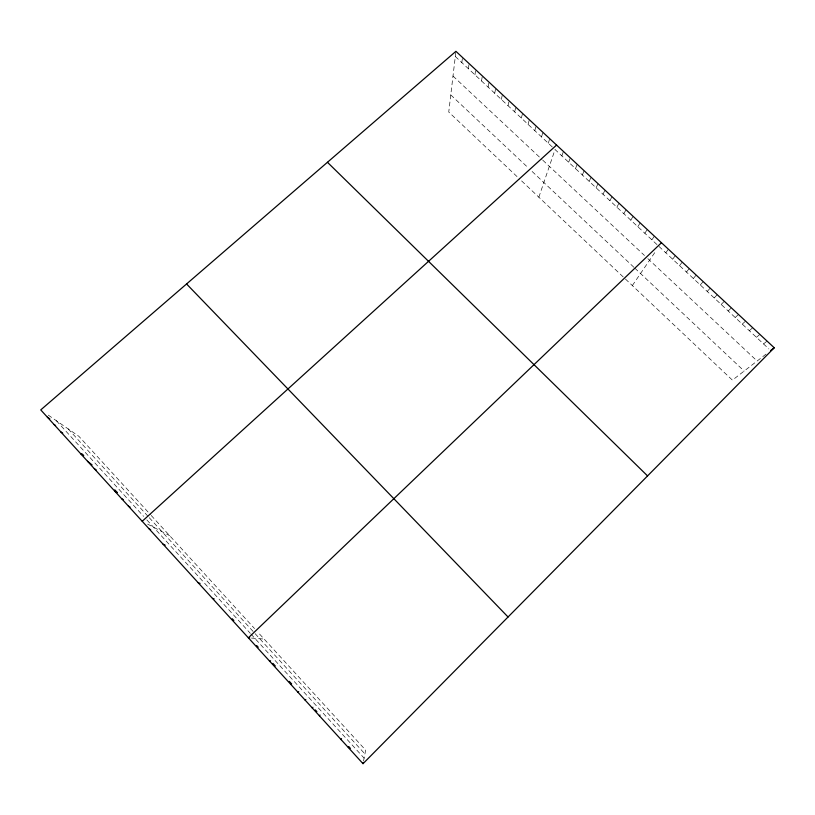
<?xml version="1.0" encoding="UTF-8"?>
<svg xmlns="http://www.w3.org/2000/svg" width="815" height="815" viewBox="0 0 815 815"><rect width="100%" height="100%" fill="white"/><g stroke="black" fill="none" stroke-linecap="round" stroke-linejoin="round"><path stroke-width="0.61" stroke-dasharray="4.08 3.06" d="M455.799 52.364L448.749 112.042L519.695 179.106M461.83 62.612L462.502 57.458M468.37 68.704L468.961 64.619M474.931 74.827L475.726 69.764M481.512 80.96L482.368 75.948M488.114 87.113L489.02 82.152M363.541 760.996L365.65 750.146L257.723 632.033M494.725 93.277L495.693 88.366M501.357 99.461L502.386 94.591M508.01 105.665L508.825 102.048M514.673 111.879L515.824 107.111M521.356 118.114L522.568 113.397M528.059 124.369L529.332 119.693M534.783 130.634L536.117 126.009M541.527 136.92L542.922 132.346M548.281 143.226L549.738 138.703M538.847 197.21L555.056 149.542L657.196 244.785M561.851 155.879L563.44 151.458M568.666 162.236L570.317 157.855M575.502 168.603L577.214 164.284M582.348 174.991L584.131 170.722M589.225 181.399L591.058 177.181M596.111 187.817L598.016 183.65M603.019 194.265L604.985 190.15M609.946 200.724L611.984 196.66M616.884 207.193L618.993 203.19M623.852 213.693L626.022 209.74M630.841 220.203L633.072 216.301M637.839 226.733L640.142 222.892M644.859 233.284L647.232 229.494M651.908 239.844L654.343 236.116M632.338 285.566L655.759 251.142M665.804 252.813L668.371 249.186M672.66 259.211L675.299 255.635M679.537 265.619L682.247 262.094M686.434 272.047L689.205 268.583M693.351 278.496L696.183 275.083M700.279 284.955L703.182 281.603M707.226 291.444L710.201 288.143M714.205 297.944L717.241 294.694M721.193 304.453L724.301 301.265M728.192 310.994L731.381 307.856M735.222 317.544L738.471 314.468M742.271 324.115L745.593 321.09M749.331 330.696L752.724 327.742M756.422 337.308L759.875 334.405M763.523 343.93L767.058 341.088M766.029 354.138L732.42 380.147L520.561 179.921M251.489 638.064L264.142 639.062M147.617 524.116L169.642 535.649M48.258 415.11L78.872 436.31L150.439 514.632M455.31 56.52L552.519 147.169M658.968 246.436L768.861 348.912M452.997 76.07L541.985 159.455M542.8 160.219L644.461 255.462M647.864 258.65L757.135 361.025M450.766 94.907L528.538 168.104M532.134 171.486L633.978 267.351M634.793 268.115L744.166 371.059M151.203 515.467L254.525 628.538M68.195 428.914L148.452 516.822M149.247 517.688L364.916 753.916M56.378 420.734L143.583 516.333M146.873 519.939L250.256 633.286M251.02 634.131L364.101 758.103"/><path stroke-width="1.22" d="M363.021 763.675L774.25 347.781L455.921 51.325L40.75 409.904L363.021 763.675L363.245 762.504M348.382 747.61L348.759 746.601L350.369 748.364M341.098 739.613L341.546 738.685M319.368 715.764L320.04 715.081M661.474 242.748L248.371 637.819L249.736 637.931M142.207 521.284L556.584 145.07M312.176 707.868L312.919 707.267M770.644 350.572L774.25 347.781M305.004 699.983L305.808 699.464M297.842 692.139L298.728 691.691M290.711 684.305L291.668 683.948L289.325 681.371M269.449 660.955L270.611 660.833M212.44 598.373L214.151 598.872M198.218 582.766L200.072 583.418M163.051 544.165L165.231 545.184M149.135 528.884L150.673 529.668M128.413 506.135L130.084 507.062M121.547 498.607L123.259 499.575M114.701 491.088L117.329 492.617L114.803 489.835M94.296 468.686L96.17 469.848M87.531 461.259L92.085 464.907M80.787 453.853L83.731 455.738L82.06 453.904M60.677 431.787L62.755 433.173M54.014 424.472L55.603 425.542M47.372 417.178L49.797 418.839M327.447 162.287L647.558 475.909M186.564 283.966L508.061 616.996M232.275 618.758L233.854 620.5M256.674 645.541L258.223 647.232M272.944 663.39L275.276 665.957M315.293 709.875L316.872 711.607"/></g></svg>
